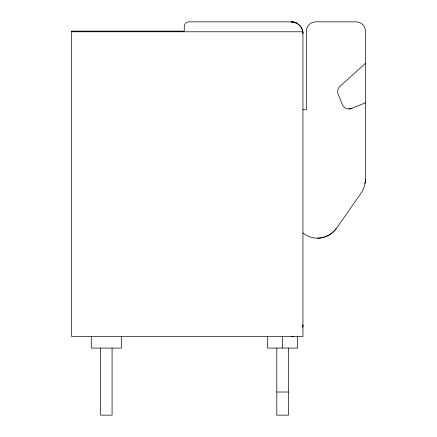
<?xml version="1.0" encoding="UTF-8"?>
<svg xmlns="http://www.w3.org/2000/svg" width="437" height="437" viewBox="0 0 437 437"><rect width="100%" height="100%" fill="white"/><g stroke="black" fill="none" stroke-linecap="round" stroke-linejoin="round"><path stroke-width="0.66" d="M297.619 335.998L297.586 348.06L267.581 348.06L267.581 336.49M302.945 109.763L306.413 109.763L306.413 31.103A9.253 9.253 0 0 1 315.667 21.85L356.155 21.85A9.253 9.253 0 0 1 365.408 31.103L365.354 181.289A4.627 4.627 0 0 1 364.633 183.464M302.568 326.821L302.945 324.92A11.57 11.57 0 0 1 302.688 327.329M317.513 238.165C324.964 238.045 332.087 234.336 336.463 228.3L361.224 192.935A23.134 23.134 0 0 0 365.408 179.667M365.408 63.425L339.92 86.379A6.943 6.943 0 0 0 338.129 94.135L342.379 104.645A6.943 6.943 0 0 0 348.813 108.982L351.414 108.48L365.408 102.826M292.757 336.408L291.375 336.49L292.643 336.239M348.813 108.982L351.414 108.48M291.375 21.85C297.586 21.976 302.819 27.203 302.945 33.42A11.57 11.57 0 0 0 291.375 21.85L295.461 22.593L297.624 23.68L294.533 22.287L291.375 21.85L188.888 21.85A4.627 4.627 0 0 0 184.261 26.477L184.261 31.103L71.592 31.103L71.592 336.49L302.945 336.474L302.945 31.781L71.592 31.781M276.801 392.016L288.371 392.016M302.945 232.997L303.781 233.648A23.134 23.134 0 0 0 336.463 228.3M288.371 348.06L288.371 415.15L276.801 415.15L276.801 348.06M282.586 336.49L282.586 348.06M121.295 336.49L121.295 348.06L91.289 348.06L91.289 336.49M112.08 348.06L112.08 415.15L100.51 415.15L100.51 348.06M293.189 336.348A11.57 11.57 0 0 1 291.375 336.49"/></g></svg>
